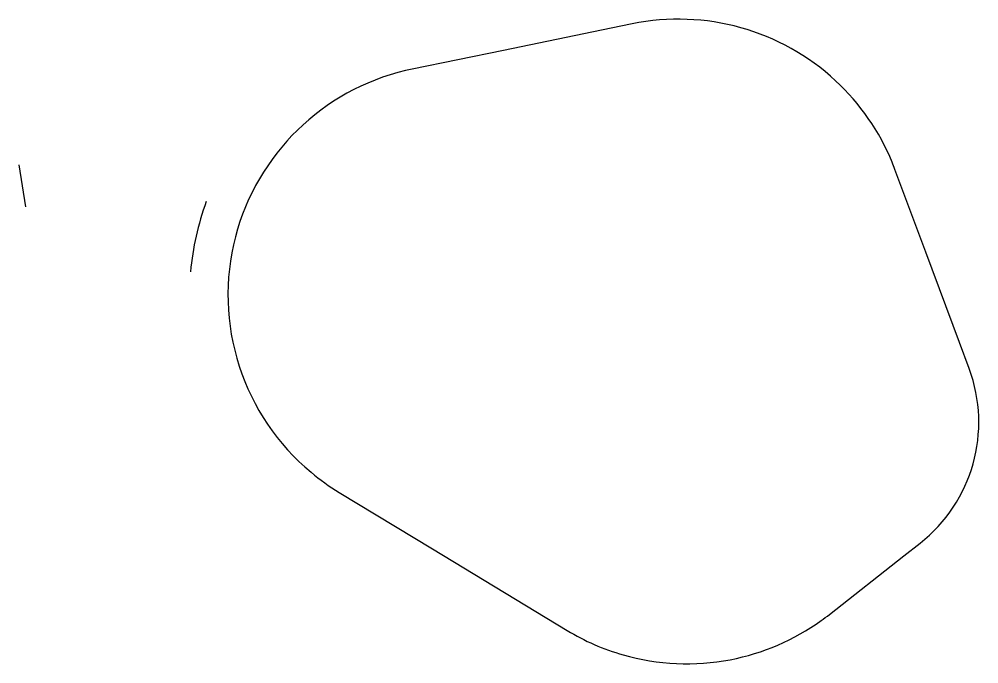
# Model space of a CAD drawing. Header units: metres. Extents: x 311931 to 312311, y 23516 to 23772.
import ezdxf

# ---------------------------------------------------------------- set-up
doc = ezdxf.new("R2010")
doc.units = ezdxf.units.M
doc.layers.add('_PARCEL-EASEMENTS', color=92, linetype='Continuous')
doc.layers.add('_PARCEL-ROAD', color=42, linetype='Continuous')

msp = doc.modelspace()

# ---------------------------------------------------------------- linework, layer by layer
at = {"layer": '_PARCEL-EASEMENTS'}
msp.add_line((311933.63, 23697.48), (311931.04, 23714.14), dxfattribs=at)
msp.add_arc((312105.2, 23662.51), 106.68, 159.6657, 175.0252, dxfattribs=at)
at = {"layer": '_PARCEL-ROAD'}
msp.add_lwpolyline([(312287.97, 23564.18, 0.325997), (312307.42, 23633.35), (312303.54, 23643.78), (312290.25, 23679.49), (312278.03, 23712.34, 0.008335), (312276.92, 23715.18, 0.108783), (312254.51, 23747.49, 0.242288), (312173.89, 23770.01), (312161.73, 23767.51), (312122.92, 23759.52), (312086.76, 23752.07, 0.007401), (312084.12, 23751.49, 0.277558), (312016.72, 23685.59, 0.14299), (312018.2, 23634.36, 0.141695), (312046.66, 23592.27, 0.037518), (312057.81, 23584.31), (312094.82, 23561.88), (312148.12, 23529.58, 0.066491), (312170.3, 23519.89, 0.117913), (312212.8, 23517.99, 0.10846), (312248.81, 23533.49, 0.011033), (312252.04, 23535.91), (312281.55, 23559.13)], format="xyb", close=True, dxfattribs=at)

doc.saveas('drawing.dxf')
